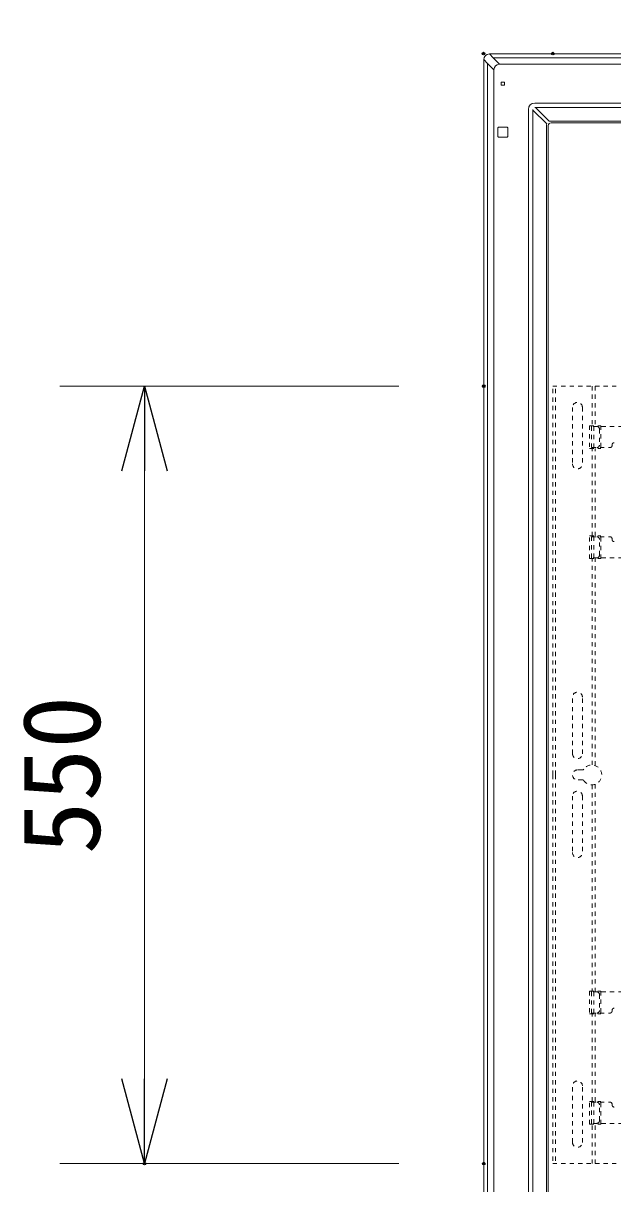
# Model space of a CAD drawing. Units: millimetres, scale not verified. Extents: x -63 to 62, y -57 to 57.
# Drawn here: x -33.52 to -19.62, y 4.53 to 31.89 of the extents above; entities that cross this region are included whole.
import ezdxf
from ezdxf.enums import TextEntityAlignment as Align

# ---------------------------------------------------------------- set-up
doc = ezdxf.new("R2010")
doc.units = ezdxf.units.MM
doc.header["$LTSCALE"] = 0.125
doc.header["$PDMODE"] = 32
doc.header["$PDSIZE"] = 0.0625
doc.linetypes.add('USER4', pattern=[1.4, 0.7, -0.7])
doc.layers.add('0-0_0', color=7, linetype='Continuous')
doc.layers.add('0-4_DEFPOINTS', color=7, linetype='Continuous')
for name, color, linetype, lineweight in [('0-5_GAIKEI', 1, 'Continuous', 18), ('0-6_SUNPO', 7, 'Continuous', 18), ('0-7_S1', 3, 'USER4', 18)]:
    doc.layers.add(name, color=color, linetype=linetype, lineweight=lineweight)
doc.styles.add('ＭＳ ゴシック', font='')
doc.styles.get('ＭＳ ゴシック').set_extended_font_data('MS Gothic')

# ---------------------------------------------------------------- blocks, each defined once
blk = doc.blocks.new('_OPEN30')
at = {"layer": '0-0_0'}
blk.add_line((0, 0), (-1, 0), dxfattribs=at)
blk.add_lwpolyline([(-1, 0.26795), (0, 0), (-1, -0.26795)], dxfattribs=at)
blk = doc.blocks.new('D10')
at = {"layer": '0-4_DEFPOINTS'}
for p in [(-24.3907, 22.5439), (-32.3907, 4.2106), (-24.3907, 4.2106)]:
    blk.add_point(p, dxfattribs=at)
at = {"layer": '0-6_SUNPO'}
for p, q in [((-26.3907, 22.5439), (-34.3907, 22.5439)), ((-32.3907, 20.5439), (-32.3907, 6.2106)), ((-26.3907, 4.2106), (-34.3907, 4.2106))]:
    blk.add_line(p, q, dxfattribs=at)
at = {"layer": '0-6_SUNPO', "xscale": 2, "yscale": 2}
for p, rotation in [((-32.3907, 22.5439), 90), ((-32.3907, 4.2106), 270)]:
    blk.add_blockref('_OPEN30', p, dxfattribs=dict(at, rotation=rotation))
at = {"layer": '0-6_SUNPO', "style": 'ＭＳ ゴシック'}
blk.add_text('550', height=1.833, rotation=90, dxfattribs=at).set_placement((-32.8907, 11.5022), align=Align.BOTTOM_LEFT)
blk = doc.blocks.new('D9')
at = {"layer": '0-4_DEFPOINTS'}
for p in [(-22.7625, 38.3854), (-22.7625, 30.3854), (-6.5958, 30.3854)]:
    blk.add_point(p, dxfattribs=at)
at = {"layer": '0-6_SUNPO'}
for p, q in [((-22.7625, 32.3854), (-22.7625, 40.3854)), ((-6.5958, 32.3854), (-6.5958, 40.3854)), ((-8.5958, 38.3854), (-20.7625, 38.3854))]:
    blk.add_line(p, q, dxfattribs=at)
at = {"layer": '0-6_SUNPO', "xscale": 2, "yscale": 2, "rotation": 180}
blk.add_blockref('_OPEN30', (-22.7625, 38.3854), dxfattribs=at)
at = {"layer": '0-6_SUNPO', "xscale": 2, "yscale": 2}
blk.add_blockref('_OPEN30', (-6.5958, 38.3854), dxfattribs=at)
at = {"layer": '0-6_SUNPO', "style": 'ＭＳ ゴシック'}
blk.add_text('485', height=1.833, dxfattribs=at).set_placement((-16.5541, 38.8854), align=Align.BOTTOM_LEFT)
blk = doc.blocks.new('D8')
at = {"layer": '0-4_DEFPOINTS'}
for p in [(-24.3958, 38.3854), (-24.3958, 30.3854), (-22.7625, 30.3854)]:
    blk.add_point(p, dxfattribs=at)
at = {"layer": '0-6_SUNPO'}
for p, q in [((-24.3958, 32.3854), (-24.3958, 40.3854)), ((-22.7625, 32.3854), (-22.7625, 40.3854)), ((-26.3958, 38.3854), (-33.5625, 38.3854)), ((-22.7625, 38.3854), (-24.3958, 38.3854)), ((-20.7625, 38.3854), (-18.7625, 38.3854))]:
    blk.add_line(p, q, dxfattribs=at)
at = {"layer": '0-6_SUNPO', "xscale": 2, "yscale": 2}
blk.add_blockref('_OPEN30', (-24.3958, 38.3854), dxfattribs=at)
at = {"layer": '0-6_SUNPO', "xscale": 2, "yscale": 2, "rotation": 180}
blk.add_blockref('_OPEN30', (-22.7625, 38.3854), dxfattribs=at)
at = {"layer": '0-6_SUNPO', "style": 'ＭＳ ゴシック'}
blk.add_text('49', height=1.833, dxfattribs=at).set_placement((-32.2291, 38.8854), align=Align.BOTTOM_LEFT)

msp = doc.modelspace()

# ---------------------------------------------------------------- linework, layer by layer
at = {"layer": '0-5_GAIKEI'}
for p, q in [((-22.6635, 31.0349), (-22.5733, 30.9446)), ((-22.5733, 30.9459), (-22.422, 30.7947)), ((-22.5733, 30.9459), (-22.5733, -2.6099)), ((-22.4401, 31.0778), (-22.5304, 31.168)), ((-22.2902, 30.9266), (-22.4414, 31.0778)), ((-22.4414, 31.0778), (-2.5523, 31.0778)), ((-2.7035, 30.9266), (-22.2902, 30.9266)), ((-22.422, -2.4586), (-22.422, 30.7947)), ((-22.251, 30.5055), (-22.251, 30.4305)), ((-22.251, 30.5055), (-22.176, 30.5055)), ((-22.251, 30.4305), (-22.176, 30.4305)), ((-22.176, 30.5055), (-22.176, 30.4305)), ((-21.6095, -1.5248), (-21.6095, 29.8609)), ((-21.5038, 29.8563), (-21.5037, 29.8444)), ((-21.1768, 29.5191), (-21.5037, 29.8444)), ((-21.5037, -1.5084), (-21.5037, 29.8444)), ((-3.534, 30.0107), (-21.4597, 30.0107)), ((-21.4428, 29.9048), (-21.4551, 29.905)), ((-21.4428, 29.9048), (-21.1162, 29.5797)), ((-3.5509, 29.9048), (-21.4428, 29.9048)), ((-21.0855, 29.5846), (-3.9082, 29.5846)), ((-22.3302, 29.4248), (-22.3302, 29.2246)), ((-22.3136, 29.4414), (-22.1135, 29.4414)), ((-22.0969, 29.4248), (-22.0969, 29.2246)), ((-21.1817, 29.4884), (-21.1817, -1.1523)), ((-21.1419, -1.1425), (-21.1419, 29.4785)), ((-3.918, 29.5447), (-21.0757, 29.5447)), ((-22.3136, 29.208), (-22.1135, 29.208))]:
    msp.add_line(p, q, dxfattribs=at)
at = {"layer": '0-5_GAIKEI', "color": 7}
for p, q in [((-22.6635, -2.6988), (-22.6635, 31.0349)), ((-2.4634, 31.168), (-22.5304, 31.168))]:
    msp.add_line(p, q, dxfattribs=at)
msp.add_ellipse((-22.53, 31.0345), major_axis=(-0.0945, 0.0945), ratio=0.997265, start_param=5.4991567, end_param=7.0672139, dxfattribs=at)
at = {"layer": '0-5_GAIKEI'}
for centre, major_axis, ratio, start_param, end_param in [((-22.0492, 30.5537), (-0.3348, 0.3348), 0.49281, 5.8722213, 6.6941493), ((-21.4593, 29.8605), (-0.1064, 0.1064), 0.997265, 5.4991567, 7.0672139), ((-21.0829, 29.4827), (-0.0568, 0.0856), 0.971946, 5.7105755, 6.021408), ((-22.3135, 29.4246), (-0.0119, 0.0119), 0.992433, 5.5015852, 7.0647854), ((-22.1136, 29.4246), (0.0119, 0.0119), 0.992433, 5.5015852, 7.0647854), ((-21.0799, 29.4857), (-0.0856, 0.0568), 0.972012, 0.261563, 0.5730949), ((-21.0747, 29.4775), (-0.0478, 0.0478), 0.985257, 5.5052135, 7.0611571), ((-22.3135, 29.2248), (0.0119, 0.0119), 0.992433, 2.3599926, 3.9231927), ((-22.1136, 29.2248), (-0.0119, 0.0119), 0.992433, 2.3599926, 3.9231927)]:
    msp.add_ellipse(centre, major_axis=major_axis, ratio=ratio, start_param=start_param, end_param=end_param, dxfattribs=at)
at = {"layer": '0-7_S1'}
for p, q in [((-21.0353, 14.168), (-21.0353, 23.3347)), ((-19.5353, 23.3347), (-21.0353, 23.3347)), ((-20.9687, 14.168), (-20.9687, 23.3347)), ((-20.102, 23.3347), (-20.102, 22.4014)), ((-20.0353, 23.3347), (-20.0353, 22.4014)), ((-20.5687, 22.8347), (-20.5687, 21.5014)), ((-20.3353, 22.8347), (-20.3353, 21.5014)), ((-20.1687, 22.4014), (-20.1687, 21.868)), ((-20.1687, 22.4014), (-19.902, 22.4014)), ((-5.7853, 22.3847), (-20.1187, 22.3847)), ((-20.0653, 22.3847), (-20.0653, 21.8847)), ((-19.932, 22.318), (-19.932, 21.9514)), ((-19.902, 22.4014), (-19.902, 21.868)), ((-19.6353, 21.9347), (-19.6353, 21.9514)), ((-20.1687, 21.868), (-19.902, 21.868)), ((-20.102, 19.8014), (-20.102, 21.868)), ((-20.0353, 19.8014), (-20.0353, 21.868)), ((-20.1687, 19.268), (-20.1687, 19.8014)), ((-20.1687, 19.8014), (-19.902, 19.8014)), ((-20.1187, 19.7847), (-19.6853, 19.7847)), ((-20.1187, 19.2847), (-20.1187, 19.7847)), ((-20.0653, 19.2847), (-20.0653, 19.7847)), ((-19.932, 19.3514), (-19.932, 19.718)), ((-19.902, 19.268), (-19.902, 19.8014)), ((-19.6353, 19.7347), (-19.6353, 19.718)), ((-20.1687, 19.268), (-19.902, 19.268)), ((-5.7853, 19.2847), (-20.1187, 19.2847)), ((-20.102, 14.4014), (-20.102, 19.268)), ((-20.0353, 14.3884), (-20.0353, 19.268)), ((-20.5687, 14.668), (-20.5687, 16.0014)), ((-20.3353, 14.668), (-20.3353, 16.0014)), ((-20.3325, 14.2847), (-20.452, 14.2847)), ((-21.0353, 14.168), (-21.0353, 5.0014)), ((-20.9687, 14.168), (-20.9687, 5.0014)), ((-20.3325, 14.0514), (-20.452, 14.0514)), ((-20.102, 13.9347), (-20.102, 9.068)), ((-20.0353, 13.9477), (-20.0353, 9.068)), ((-20.5687, 13.668), (-20.5687, 12.3347)), ((-20.3353, 13.668), (-20.3353, 12.3347)), ((-20.1687, 9.068), (-19.902, 9.068)), ((-20.1687, 9.068), (-20.1687, 8.5347)), ((-5.7853, 9.0514), (-20.1187, 9.0514)), ((-20.0653, 9.0514), (-20.0653, 8.5514)), ((-19.902, 9.068), (-19.902, 8.5347)), ((-19.932, 8.9847), (-19.932, 8.618)), ((-20.1687, 8.5347), (-19.902, 8.5347)), ((-20.102, 6.468), (-20.102, 8.5347)), ((-20.0353, 6.468), (-20.0353, 8.5347)), ((-19.6353, 8.6014), (-19.6353, 8.618)), ((-20.5687, 5.5014), (-20.5687, 6.8347)), ((-20.3353, 5.5014), (-20.3353, 6.8347)), ((-20.1687, 6.468), (-19.902, 6.468)), ((-20.1687, 5.9347), (-20.1687, 6.468)), ((-20.1187, 6.4514), (-19.6853, 6.4514)), ((-20.1187, 5.9514), (-20.1187, 6.4514)), ((-20.0653, 5.9514), (-20.0653, 6.4514)), ((-19.932, 6.018), (-19.932, 6.3847)), ((-19.902, 5.9347), (-19.902, 6.468)), ((-19.6353, 6.4014), (-19.6353, 6.3847)), ((-20.1687, 5.9347), (-19.902, 5.9347)), ((-5.7853, 5.9514), (-20.1187, 5.9514)), ((-20.102, 5.0014), (-20.102, 5.9347)), ((-20.0353, 5.0014), (-20.0353, 5.9347)), ((-19.5353, 5.0014), (-21.0353, 5.0014))]:
    msp.add_line(p, q, dxfattribs=at)
for points in [[(-20.1187, 22.3847), (-20.1187, 21.8847), (-19.6853, 21.8847)], [(-20.1187, 9.0514), (-20.1187, 8.5514), (-19.6853, 8.5514)]]:
    msp.add_lwpolyline(points, dxfattribs=at)
for centre, radius, start, end in [((-20.452, 22.8347), 0.1167, 0, 180), ((-19.9987, 22.318), 0.0667, 0, 90), ((-19.9987, 21.9514), 0.0667, 270, 0), ((-19.6853, 21.9347), 0.05, 270, 0), ((-19.5853, 21.9514), 0.05, 90, 180), ((-20.452, 21.5014), 0.1167, 180, 0), ((-19.9987, 19.718), 0.0667, 0, 90), ((-19.6853, 19.7347), 0.05, 0, 90), ((-19.5853, 19.718), 0.05, 180, 270), ((-19.9987, 19.3514), 0.0667, 270, 0), ((-20.452, 16.0014), 0.1167, 0, 180), ((-20.452, 14.668), 0.1167, 180, 0), ((-20.452, 14.168), 0.1167, 90, 270), ((-20.3325, 14.318), 0.0333, 270, 325.77113), ((-20.112, 14.168), 0.2333, 214.22887, 145.77113), ((-20.3325, 14.018), 0.0333, 34.22887, 90), ((-20.452, 13.668), 0.1167, 0, 180), ((-20.452, 12.3347), 0.1167, 180, 0), ((-19.9987, 8.9847), 0.0667, 0, 90), ((-19.9987, 8.618), 0.0667, 270, 0), ((-19.6853, 8.6014), 0.05, 270, 0), ((-19.5853, 8.618), 0.05, 90, 180), ((-20.452, 6.8347), 0.1167, 0, 180), ((-19.9987, 6.3847), 0.0667, 0, 90), ((-19.6853, 6.4014), 0.05, 0, 90), ((-19.5853, 6.3847), 0.05, 180, 270), ((-19.9987, 6.018), 0.0667, 270, 0), ((-20.452, 5.5014), 0.1167, 180, 0)]:
    msp.add_arc(centre, radius, start, end, dxfattribs=at)

# ---------------------------------------------------------------- block references
at = {"layer": '0-6_SUNPO'}
for name in ['D8', 'D9', 'D10']:
    msp.add_blockref(name, (1.7271, 0.7908), dxfattribs=at)

doc.saveas('drawing.dxf')
